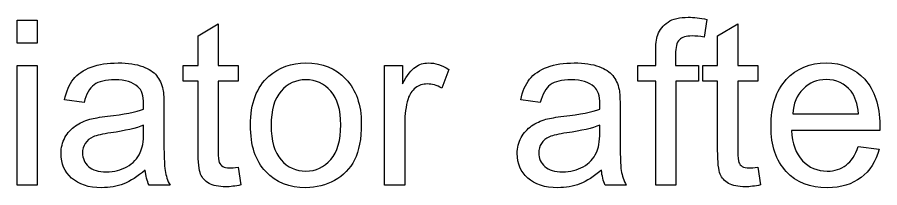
# Model space of a CAD drawing. Extents: x -45 to 645, y -160 to 467.
# Drawn here: x 376.89 to 383.5, y 108.34 to 109.64 of the extents above; entities that cross this region are included whole.
import ezdxf

# ---------------------------------------------------------------- set-up
doc = ezdxf.new("R2010")
doc.units = 0
doc.layers.add('layer 1', color=7, linetype='Continuous')

msp = doc.modelspace()

# ---------------------------------------------------------------- linework, layer by layer
at = {"layer": 'layer 1', "color": 7, "true_color": 0xffffff}
for points, knots in [([(377.046, 109.4415), (377.046, 109.4415), (377.046, 109.6179), (377.046, 109.6179), (377.046, 109.6179), (376.8924, 109.6179), (376.8924, 109.6179), (376.8924, 109.6179), (376.8924, 109.4415), (376.8924, 109.4415), (376.8924, 109.4415), (377.046, 109.4415), (377.046, 109.4415)], [0, 0, 0, 0, 0.25, 0.25, 0.25, 0.5, 0.5, 0.5, 0.75, 0.75, 0.75, 1, 1, 1, 1]), ([(381.936, 108.3549), (381.936, 108.3549), (381.936, 109.1504), (381.936, 109.1504), (381.936, 109.1504), (382.1106, 109.1504), (382.1106, 109.1504), (382.1106, 109.1504), (382.1106, 109.2704), (382.1106, 109.2704), (382.1106, 109.2704), (381.9342, 109.2704), (381.9342, 109.2704), (381.9342, 109.2704), (381.9342, 109.355), (381.9342, 109.355), (381.9342, 109.4098), (381.9429, 109.4467), (381.9639, 109.4661), (381.9832, 109.4856), (382.0145, 109.4961), (382.0617, 109.4961), (382.0897, 109.4962), (382.1211, 109.4926), (382.1525, 109.4873), (382.1525, 109.4873), (382.1752, 109.6232), (382.1752, 109.6232), (382.1228, 109.6337), (382.0757, 109.639), (382.032, 109.639), (381.9657, 109.6391), (381.9133, 109.6267), (381.8766, 109.602), (381.8382, 109.5773), (381.8137, 109.5438), (381.798, 109.505), (381.7875, 109.475), (381.7823, 109.4291), (381.7823, 109.3674), (381.7823, 109.3674), (381.7823, 109.2704), (381.7823, 109.2704), (381.7823, 109.2704), (381.6461, 109.2704), (381.6461, 109.2704), (381.6461, 109.2704), (381.6461, 109.1504), (381.6461, 109.1504), (381.6461, 109.1504), (381.7823, 109.1504), (381.7823, 109.1504), (381.7823, 109.1504), (381.7823, 108.3549), (381.7823, 108.3549), (381.7823, 108.3549), (381.936, 108.3549), (381.936, 108.3549)], [0, 0, 0, 0, 0.052632, 0.052632, 0.052632, 0.105263, 0.105263, 0.105263, 0.157895, 0.157895, 0.157895, 0.210526, 0.210526, 0.210526, 0.263158, 0.263158, 0.263158, 0.315789, 0.315789, 0.315789, 0.368421, 0.368421, 0.368421, 0.421053, 0.421053, 0.421053, 0.473684, 0.473684, 0.473684, 0.526316, 0.526316, 0.526316, 0.578947, 0.578947, 0.578947, 0.631579, 0.631579, 0.631579, 0.684211, 0.684211, 0.684211, 0.736842, 0.736842, 0.736842, 0.789474, 0.789474, 0.789474, 0.842105, 0.842105, 0.842105, 0.894737, 0.894737, 0.894737, 0.947368, 0.947368, 0.947368, 1, 1, 1, 1]), ([(378.5187, 108.4873), (378.496, 108.4873), (378.4785, 108.4907), (378.4663, 108.4978), (378.4541, 108.5066), (378.4453, 108.5154), (378.4401, 108.5295), (378.4348, 108.5419), (378.4313, 108.5701), (378.4313, 108.6142), (378.4313, 108.6142), (378.4314, 109.1504), (378.4314, 109.1504), (378.4314, 109.1504), (378.585, 109.1504), (378.585, 109.1504), (378.585, 109.1504), (378.585, 109.2704), (378.585, 109.2704), (378.585, 109.2704), (378.4314, 109.2704), (378.4314, 109.2704), (378.4314, 109.2704), (378.4314, 109.5897), (378.4314, 109.5897), (378.4314, 109.5897), (378.2777, 109.4962), (378.2777, 109.4962), (378.2777, 109.4962), (378.2777, 109.2704), (378.2777, 109.2704), (378.2777, 109.2704), (378.1642, 109.2704), (378.1642, 109.2704), (378.1642, 109.2704), (378.1642, 109.1504), (378.1642, 109.1504), (378.1642, 109.1504), (378.2777, 109.1504), (378.2777, 109.1504), (378.2777, 109.1504), (378.2777, 108.6231), (378.2777, 108.6231), (378.2777, 108.5295), (378.2847, 108.4695), (378.2969, 108.4396), (378.3091, 108.4114), (378.3301, 108.3866), (378.3615, 108.369), (378.3912, 108.3514), (378.4348, 108.3425), (378.4907, 108.3425), (378.5239, 108.3426), (378.5623, 108.3478), (378.606, 108.3567), (378.606, 108.3567), (378.585, 108.4925), (378.585, 108.4925), (378.5571, 108.489), (378.5344, 108.4872), (378.5187, 108.4873)], [0, 0, 0, 0, 0.05, 0.05, 0.05, 0.1, 0.1, 0.1, 0.15, 0.15, 0.15, 0.2, 0.2, 0.2, 0.25, 0.25, 0.25, 0.3, 0.3, 0.3, 0.35, 0.35, 0.35, 0.4, 0.4, 0.4, 0.45, 0.45, 0.45, 0.5, 0.5, 0.5, 0.55, 0.55, 0.55, 0.6, 0.6, 0.6, 0.65, 0.65, 0.65, 0.7, 0.7, 0.7, 0.75, 0.75, 0.75, 0.8, 0.8, 0.8, 0.85, 0.85, 0.85, 0.9, 0.9, 0.9, 0.95, 0.95, 0.95, 1, 1, 1, 1]), ([(382.4979, 108.4873), (382.4752, 108.4873), (382.4577, 108.4907), (382.4455, 108.4978), (382.4333, 108.5066), (382.4245, 108.5154), (382.4193, 108.5295), (382.4141, 108.5419), (382.4106, 108.5701), (382.4106, 108.6142), (382.4106, 108.6142), (382.4106, 109.1504), (382.4106, 109.1504), (382.4106, 109.1504), (382.5643, 109.1504), (382.5643, 109.1504), (382.5643, 109.1504), (382.5643, 109.2704), (382.5643, 109.2704), (382.5643, 109.2704), (382.4106, 109.2704), (382.4106, 109.2704), (382.4106, 109.2704), (382.4106, 109.5897), (382.4106, 109.5897), (382.4106, 109.5897), (382.2569, 109.4962), (382.2569, 109.4962), (382.2569, 109.4962), (382.2569, 109.2704), (382.2569, 109.2704), (382.2569, 109.2704), (382.1434, 109.2704), (382.1434, 109.2704), (382.1434, 109.2704), (382.1434, 109.1504), (382.1434, 109.1504), (382.1434, 109.1504), (382.2569, 109.1504), (382.2569, 109.1504), (382.2569, 109.1504), (382.2569, 108.6231), (382.2569, 108.6231), (382.2569, 108.5295), (382.2639, 108.4695), (382.2761, 108.4396), (382.2884, 108.4114), (382.3093, 108.3866), (382.3407, 108.369), (382.3704, 108.3514), (382.4141, 108.3425), (382.4699, 108.3425), (382.5032, 108.3426), (382.5415, 108.3478), (382.5852, 108.3567), (382.5852, 108.3567), (382.5643, 108.4925), (382.5643, 108.4925), (382.5363, 108.489), (382.5136, 108.4872), (382.4979, 108.4873)], [0, 0, 0, 0, 0.05, 0.05, 0.05, 0.1, 0.1, 0.1, 0.15, 0.15, 0.15, 0.2, 0.2, 0.2, 0.25, 0.25, 0.25, 0.3, 0.3, 0.3, 0.35, 0.35, 0.35, 0.4, 0.4, 0.4, 0.45, 0.45, 0.45, 0.5, 0.5, 0.5, 0.55, 0.55, 0.55, 0.6, 0.6, 0.6, 0.65, 0.65, 0.65, 0.7, 0.7, 0.7, 0.75, 0.75, 0.75, 0.8, 0.8, 0.8, 0.85, 0.85, 0.85, 0.9, 0.9, 0.9, 0.95, 0.95, 0.95, 1, 1, 1, 1]), ([(377.046, 108.3549), (377.046, 108.3549), (377.046, 109.2704), (377.046, 109.2704), (377.046, 109.2704), (376.8924, 109.2704), (376.8924, 109.2704), (376.8924, 109.2704), (376.8924, 108.3549), (376.8924, 108.3549), (376.8924, 108.3549), (377.046, 108.3549), (377.046, 108.3549)], [0, 0, 0, 0, 0.25, 0.25, 0.25, 0.5, 0.5, 0.5, 0.75, 0.75, 0.75, 1, 1, 1, 1]), ([(377.9019, 108.3549), (377.9019, 108.3549), (378.0626, 108.3549), (378.0626, 108.3549), (378.0434, 108.3902), (378.0311, 108.4272), (378.0242, 108.466), (378.019, 108.5031), (378.0154, 108.5948), (378.0154, 108.7377), (378.0154, 108.7377), (378.0154, 108.9441), (378.0154, 108.9441), (378.0154, 109.0129), (378.0137, 109.0605), (378.0084, 109.0869), (377.998, 109.1293), (377.9823, 109.1645), (377.9596, 109.1927), (377.9369, 109.221), (377.9019, 109.2439), (377.853, 109.2615), (377.8042, 109.281), (377.7413, 109.2898), (377.6644, 109.2898), (377.5859, 109.2898), (377.5178, 109.2792), (377.4584, 109.258), (377.399, 109.2352), (377.3536, 109.2051), (377.3222, 109.1645), (377.2908, 109.1257), (377.2681, 109.0728), (377.2541, 109.0075), (377.2541, 109.0075), (377.4043, 108.9864), (377.4043, 108.9864), (377.42, 109.0517), (377.4462, 109.0975), (377.4811, 109.1222), (377.516, 109.1486), (377.5684, 109.161), (377.6418, 109.161), (377.7186, 109.161), (377.778, 109.1433), (377.8164, 109.1081), (377.8461, 109.0835), (377.86, 109.0393), (377.86, 108.9758), (377.86, 108.9705), (377.86, 108.9564), (377.86, 108.9352), (377.8007, 108.9141), (377.7099, 108.8964), (377.5841, 108.8823), (377.5248, 108.8753), (377.4794, 108.8664), (377.4479, 108.8594), (377.4078, 108.847), (377.3711, 108.8311), (377.3379, 108.8082), (377.3047, 108.7853), (377.2785, 108.7553), (377.2576, 108.7183), (377.2384, 108.683), (377.2279, 108.6406), (377.2279, 108.5965), (377.2279, 108.5208), (377.2541, 108.4572), (377.3082, 108.4096), (377.3624, 108.3603), (377.4392, 108.3355), (377.5387, 108.3355), (377.5981, 108.3355), (377.6557, 108.3461), (377.7081, 108.3655), (377.7605, 108.3866), (377.8146, 108.4202), (377.8722, 108.4695), (377.8775, 108.4255), (377.8862, 108.3884), (377.9019, 108.3549)], [0, 0, 0, 0, 0.037037, 0.037037, 0.037037, 0.074074, 0.074074, 0.074074, 0.111111, 0.111111, 0.111111, 0.148148, 0.148148, 0.148148, 0.185185, 0.185185, 0.185185, 0.222222, 0.222222, 0.222222, 0.259259, 0.259259, 0.259259, 0.296296, 0.296296, 0.296296, 0.333333, 0.333333, 0.333333, 0.37037, 0.37037, 0.37037, 0.407407, 0.407407, 0.407407, 0.444444, 0.444444, 0.444444, 0.481481, 0.481481, 0.481481, 0.518519, 0.518519, 0.518519, 0.555556, 0.555556, 0.555556, 0.592593, 0.592593, 0.592593, 0.62963, 0.62963, 0.62963, 0.666667, 0.666667, 0.666667, 0.703704, 0.703704, 0.703704, 0.740741, 0.740741, 0.740741, 0.777778, 0.777778, 0.777778, 0.814815, 0.814815, 0.814815, 0.851852, 0.851852, 0.851852, 0.888889, 0.888889, 0.888889, 0.925926, 0.925926, 0.925926, 0.962963, 0.962963, 0.962963, 1, 1, 1, 1]), ([(378.796, 108.459), (378.8745, 108.3761), (378.9775, 108.3355), (379.1033, 108.3355), (379.1836, 108.3355), (379.2552, 108.3549), (379.3233, 108.3919), (379.3897, 108.429), (379.4403, 108.4801), (379.4752, 108.5489), (379.5102, 108.616), (379.5276, 108.7077), (379.5276, 108.8258), (379.5276, 108.9705), (379.4874, 109.0834), (379.4088, 109.1663), (379.3303, 109.2493), (379.229, 109.2898), (379.1033, 109.2898), (378.9916, 109.2898), (378.8972, 109.2562), (378.8186, 109.1875), (378.7261, 109.1064), (378.6789, 108.9811), (378.6789, 108.8135), (378.679, 108.6583), (378.7174, 108.5401), (378.796, 108.459)], [0, 0, 0, 0, 0.111111, 0.111111, 0.111111, 0.222222, 0.222222, 0.222222, 0.333333, 0.333333, 0.333333, 0.444444, 0.444444, 0.444444, 0.555556, 0.555556, 0.555556, 0.666667, 0.666667, 0.666667, 0.777778, 0.777778, 0.777778, 0.888889, 0.888889, 0.888889, 1, 1, 1, 1]), ([(379.8597, 108.3549), (379.8597, 108.3549), (379.8597, 108.8329), (379.8597, 108.8329), (379.8597, 108.8982), (379.8684, 108.9581), (379.8859, 109.0146), (379.8964, 109.0499), (379.9156, 109.0781), (379.9418, 109.0993), (379.968, 109.1187), (379.9994, 109.1292), (380.0326, 109.1292), (380.0693, 109.1293), (380.1059, 109.1187), (380.1443, 109.0975), (380.1443, 109.0975), (380.1985, 109.2404), (380.1985, 109.2404), (380.1443, 109.274), (380.0919, 109.2898), (380.0413, 109.2898), (380.0046, 109.2898), (379.9715, 109.2792), (379.9418, 109.258), (379.9121, 109.2386), (379.8789, 109.1945), (379.844, 109.131), (379.844, 109.131), (379.844, 109.2704), (379.844, 109.2704), (379.844, 109.2704), (379.706, 109.2704), (379.706, 109.2704), (379.706, 109.2704), (379.706, 108.3549), (379.706, 108.3549), (379.706, 108.3549), (379.8597, 108.3549), (379.8597, 108.3549)], [0, 0, 0, 0, 0.076923, 0.076923, 0.076923, 0.153846, 0.153846, 0.153846, 0.230769, 0.230769, 0.230769, 0.307692, 0.307692, 0.307692, 0.384615, 0.384615, 0.384615, 0.461538, 0.461538, 0.461538, 0.538462, 0.538462, 0.538462, 0.615385, 0.615385, 0.615385, 0.692308, 0.692308, 0.692308, 0.769231, 0.769231, 0.769231, 0.846154, 0.846154, 0.846154, 0.923077, 0.923077, 0.923077, 1, 1, 1, 1]), ([(381.3961, 108.3549), (381.3961, 108.3549), (381.5568, 108.3549), (381.5568, 108.3549), (381.5375, 108.3902), (381.5253, 108.4272), (381.5183, 108.466), (381.5131, 108.5031), (381.5096, 108.5948), (381.5096, 108.7377), (381.5096, 108.7377), (381.5096, 108.9441), (381.5096, 108.9441), (381.5096, 109.0129), (381.5078, 109.0605), (381.5026, 109.0869), (381.4921, 109.1293), (381.4764, 109.1645), (381.4537, 109.1927), (381.431, 109.221), (381.3961, 109.2439), (381.3472, 109.2615), (381.2983, 109.281), (381.2354, 109.2898), (381.1586, 109.2898), (381.08, 109.2898), (381.0119, 109.2792), (380.9525, 109.258), (380.8932, 109.2352), (380.8478, 109.2051), (380.8163, 109.1645), (380.7849, 109.1257), (380.7622, 109.0728), (380.7482, 109.0075), (380.7482, 109.0075), (380.8984, 108.9864), (380.8984, 108.9864), (380.9141, 109.0517), (380.9403, 109.0975), (380.9752, 109.1222), (381.0102, 109.1486), (381.0625, 109.161), (381.1359, 109.161), (381.2127, 109.161), (381.2721, 109.1433), (381.3105, 109.1081), (381.3402, 109.0835), (381.3542, 109.0393), (381.3542, 108.9758), (381.3542, 108.9705), (381.3542, 108.9564), (381.3542, 108.9352), (381.2948, 108.9141), (381.204, 108.8964), (381.0783, 108.8823), (381.0189, 108.8753), (380.9735, 108.8664), (380.9421, 108.8594), (380.9019, 108.847), (380.8652, 108.8311), (380.832, 108.8082), (380.7989, 108.7853), (380.7727, 108.7553), (380.7517, 108.7183), (380.7326, 108.683), (380.722, 108.6406), (380.722, 108.5965), (380.7221, 108.5208), (380.7482, 108.4572), (380.8024, 108.4096), (380.8565, 108.3603), (380.9333, 108.3355), (381.0329, 108.3355), (381.0923, 108.3355), (381.1499, 108.3461), (381.2022, 108.3655), (381.2546, 108.3866), (381.3088, 108.4202), (381.3664, 108.4695), (381.3716, 108.4255), (381.3804, 108.3884), (381.3961, 108.3549)], [0, 0, 0, 0, 0.037037, 0.037037, 0.037037, 0.074074, 0.074074, 0.074074, 0.111111, 0.111111, 0.111111, 0.148148, 0.148148, 0.148148, 0.185185, 0.185185, 0.185185, 0.222222, 0.222222, 0.222222, 0.259259, 0.259259, 0.259259, 0.296296, 0.296296, 0.296296, 0.333333, 0.333333, 0.333333, 0.37037, 0.37037, 0.37037, 0.407407, 0.407407, 0.407407, 0.444444, 0.444444, 0.444444, 0.481481, 0.481481, 0.481481, 0.518519, 0.518519, 0.518519, 0.555556, 0.555556, 0.555556, 0.592593, 0.592593, 0.592593, 0.62963, 0.62963, 0.62963, 0.666667, 0.666667, 0.666667, 0.703704, 0.703704, 0.703704, 0.740741, 0.740741, 0.740741, 0.777778, 0.777778, 0.777778, 0.814815, 0.814815, 0.814815, 0.851852, 0.851852, 0.851852, 0.888889, 0.888889, 0.888889, 0.925926, 0.925926, 0.925926, 0.962963, 0.962963, 0.962963, 1, 1, 1, 1]), ([(383.2401, 108.5084), (383.1999, 108.4784), (383.1527, 108.4625), (383.0968, 108.4625), (383.02, 108.4625), (382.9571, 108.489), (382.9065, 108.5419), (382.8559, 108.5966), (382.8279, 108.6724), (382.8227, 108.7729), (382.8227, 108.7729), (383.4984, 108.773), (383.4984, 108.773), (383.4984, 108.7907), (383.4984, 108.8047), (383.4984, 108.8135), (383.4984, 108.9653), (383.46, 109.0816), (383.3832, 109.1645), (383.3064, 109.2475), (383.2086, 109.2898), (383.0881, 109.2898), (382.9623, 109.2898), (382.8611, 109.2474), (382.7825, 109.1628), (382.704, 109.0781), (382.6655, 108.9581), (382.6655, 108.8047), (382.6656, 108.6565), (382.7039, 108.5419), (382.7825, 108.459), (382.8594, 108.3761), (382.9641, 108.3355), (383.0968, 108.3355), (383.2017, 108.3355), (383.2871, 108.362), (383.3552, 108.4131), (383.4216, 108.4643), (383.4687, 108.5366), (383.4932, 108.6301), (383.4932, 108.6301), (383.3343, 108.6513), (383.3343, 108.6513), (383.3116, 108.586), (383.2802, 108.5383), (383.2401, 108.5084)], [0, 0, 0, 0, 0.066667, 0.066667, 0.066667, 0.133333, 0.133333, 0.133333, 0.2, 0.2, 0.2, 0.266667, 0.266667, 0.266667, 0.333333, 0.333333, 0.333333, 0.4, 0.4, 0.4, 0.466667, 0.466667, 0.466667, 0.533333, 0.533333, 0.533333, 0.6, 0.6, 0.6, 0.666667, 0.666667, 0.666667, 0.733333, 0.733333, 0.733333, 0.8, 0.8, 0.8, 0.866667, 0.866667, 0.866667, 0.933333, 0.933333, 0.933333, 1, 1, 1, 1]), ([(378.913, 109.0746), (378.9636, 109.1328), (379.0264, 109.161), (379.1033, 109.161), (379.1801, 109.161), (379.243, 109.1328), (379.2936, 109.0746), (379.3443, 109.0164), (379.3704, 108.9299), (379.3704, 108.817), (379.3705, 108.6971), (379.3442, 108.6089), (379.2936, 108.5507), (379.243, 108.4925), (379.1801, 108.4625), (379.1033, 108.4625), (379.0265, 108.4625), (378.9636, 108.4907), (378.9129, 108.5489), (378.8623, 108.6072), (378.8361, 108.6953), (378.8361, 108.8117), (378.8361, 108.9282), (378.8623, 109.0163), (378.913, 109.0746)], [0, 0, 0, 0, 0.125, 0.125, 0.125, 0.25, 0.25, 0.25, 0.375, 0.375, 0.375, 0.5, 0.5, 0.5, 0.625, 0.625, 0.625, 0.75, 0.75, 0.75, 0.875, 0.875, 0.875, 1, 1, 1, 1]), ([(382.9117, 109.0905), (382.9589, 109.1381), (383.0182, 109.1628), (383.0881, 109.1628), (383.1667, 109.1628), (383.2295, 109.1328), (383.2784, 109.0728), (383.3099, 109.034), (383.329, 108.9775), (383.336, 108.8999), (383.336, 108.8999), (382.8315, 108.9), (382.8315, 108.9), (382.8366, 108.9794), (382.8628, 109.0428), (382.9117, 109.0905)], [0, 0, 0, 0, 0.2, 0.2, 0.2, 0.4, 0.4, 0.4, 0.6, 0.6, 0.6, 0.8, 0.8, 0.8, 1, 1, 1, 1]), ([(377.86, 108.7571), (377.86, 108.6883), (377.8513, 108.6371), (377.8338, 108.6036), (377.8129, 108.5578), (377.7797, 108.5225), (377.7325, 108.496), (377.6872, 108.4696), (377.6348, 108.4572), (377.5754, 108.4572), (377.5143, 108.4573), (377.4689, 108.4713), (377.4392, 108.4978), (377.4078, 108.526), (377.392, 108.5595), (377.392, 108.6018), (377.3921, 108.6283), (377.399, 108.653), (377.413, 108.6742), (377.427, 108.6971), (377.4479, 108.713), (377.4741, 108.7253), (377.5004, 108.7359), (377.5457, 108.7465), (377.6086, 108.7553), (377.7204, 108.7712), (377.8041, 108.7906), (377.86, 108.8135), (377.86, 108.8135), (377.86, 108.7571), (377.86, 108.7571)], [0, 0, 0, 0, 0.1, 0.1, 0.1, 0.2, 0.2, 0.2, 0.3, 0.3, 0.3, 0.4, 0.4, 0.4, 0.5, 0.5, 0.5, 0.6, 0.6, 0.6, 0.7, 0.7, 0.7, 0.8, 0.8, 0.8, 0.9, 0.9, 0.9, 1, 1, 1, 1]), ([(381.3542, 108.7571), (381.3542, 108.6883), (381.3454, 108.6371), (381.328, 108.6036), (381.307, 108.5578), (381.2738, 108.5225), (381.2267, 108.496), (381.1813, 108.4696), (381.1289, 108.4572), (381.0695, 108.4572), (381.0084, 108.4573), (380.963, 108.4713), (380.9333, 108.4978), (380.9019, 108.526), (380.8862, 108.5595), (380.8862, 108.6018), (380.8862, 108.6283), (380.8932, 108.653), (380.9071, 108.6742), (380.9211, 108.6971), (380.9421, 108.713), (380.9683, 108.7253), (380.9945, 108.7359), (381.0398, 108.7465), (381.1027, 108.7553), (381.2145, 108.7712), (381.2983, 108.7906), (381.3542, 108.8135), (381.3542, 108.8135), (381.3542, 108.7571), (381.3542, 108.7571)], [0, 0, 0, 0, 0.1, 0.1, 0.1, 0.2, 0.2, 0.2, 0.3, 0.3, 0.3, 0.4, 0.4, 0.4, 0.5, 0.5, 0.5, 0.6, 0.6, 0.6, 0.7, 0.7, 0.7, 0.8, 0.8, 0.8, 0.9, 0.9, 0.9, 1, 1, 1, 1])]:
    msp.add_open_spline(points, degree=3, knots=knots, dxfattribs=at)

doc.saveas('drawing.dxf')
